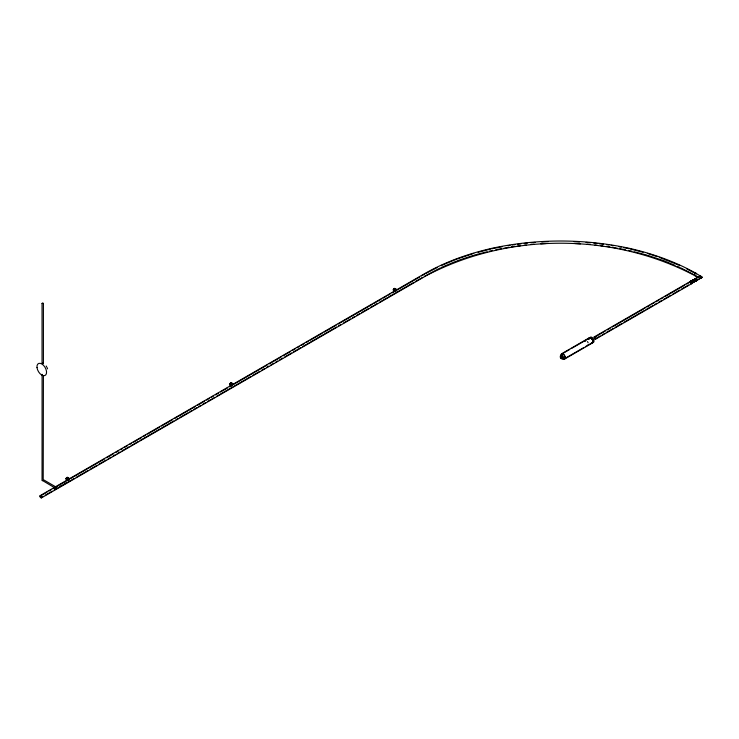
<?xml version="1.0" encoding="UTF-8"?>
<svg xmlns="http://www.w3.org/2000/svg" width="739" height="739" viewBox="0 0 739 739"><rect width="100%" height="100%" fill="white"/><g stroke="black" fill="none" stroke-linecap="round" stroke-linejoin="round"><path stroke-width="1.11" d="M43.407 375.56L43.204 479.574L56.57 487.352M43.407 363.477L43.407 303.406L42.751 303.008L42.049 303.406L42.049 363.403L42.862 363.791L43.204 363.255M231.926 383.559C232.462 381.887 229.459 384.271 230.697 384.668M691.288 280.866C691.122 281.965 689.875 281.245 691.399 281.042C691.141 281.735 690.66 282.501 691.002 280.848M69.383 479.269L56.746 486.53M231.815 383.661L231.058 383.901L232.018 383.319M690.91 280.94L690.614 281.67L691.177 281.568A1.293 0.748 60 0 0 690.208 281.975C690.586 280.21 692.859 282.76 691.769 283.628L595.523 339.201M66.418 478.142C65.789 477.182 67.822 480.95 66.88 478.761M230.531 383.8C231.039 382.312 228.674 385.961 231.131 383.033M395.559 289.088C396.298 287.776 393.019 289.651 394.284 288.912M691.353 281.125C689.995 281.31 692.304 281.328 690.669 281.217M68.376 477.653L67.258 477.764L68.219 477.496L68.413 478.382L67.582 478.133L68.284 477.736M231.778 383.162L230.697 383.92L230.817 383.365M68.302 478.225L67.323 477.68L68.302 478.031M395.467 288.598L395.199 289.125L394.709 288.589M693.228 281.217L692.563 281.226A1.293 0.748 60 0 1 693.247 280.026L693.653 280.257L693.117 279.804M693.459 279.804L693.21 280.451L693.339 279.665M67.646 480.544L67.618 479.888M42.049 303.415L43.379 303.507M395.051 290.732L395.67 289.66L396.206 290.021L395.522 290.723L396.418 290.113A0.951 0.554 -60 0 0 395.864 289.614L395.153 289.79L395.642 289.559M54.344 487.685L55.397 487.962M692.776 282.252A1.293 0.748 60 0 0 693.958 282.049A1.293 0.748 60 0 0 692.997 280.312L693.487 279.582M395.051 290.63L395.347 289.919M230.679 384.686L230.078 384.317L230.614 383.393M67.415 477.745L68.108 477.8M231.168 383.753L231.03 383.098A0.951 0.554 -60 0 0 230.198 383.643A0.951 0.554 -60 0 0 230.023 384.733A0.951 0.554 -60 0 0 230.845 384.613M395.199 289.309C394.21 288.127 395.476 289.78 395.485 289.171M588.881 339.044C589.787 334.924 595.107 340.938 592.521 342.924L564.614 359.043M394.746 290.473C393.721 291.009 396.631 289.476 395.282 290.362M692.563 281.189L693.191 281.143M68.57 479.981L69.531 479.214M42.465 374.858L42.095 374.331L42.049 480.258L55.019 487.971M693.228 280.451L693.228 280.044A1.293 0.748 60 0 1 694.346 281.827A1.293 0.748 60 0 1 693.034 281.892M42.095 363.542L42.465 363.071M588.9 338.73C589.759 335.912 593.075 339.025 593.094 340.873C594.396 342.554 590.35 343.561 592.521 342.924M692.905 280.099L693.21 279.582M230.06 384.243L230.522 383.43M67.554 480.184L67.618 479.999M231.935 383.837L231.473 385.388L231.815 384.289M67.609 479.546L67.489 479.981M68.524 479.962L69.642 479.103M68.598 479.842L69.161 479.38M68.321 477.57L67.618 477.57L67.794 478.207M68.228 478.105L67.425 478.299L67.618 477.57M67.572 477.468L68.09 478.142L67.415 478.068M231.907 383.439L231.556 383.365M394.829 290.021A1.293 0.748 -60 0 1 393.388 290.427A1.293 0.748 -60 0 1 394.183 288.524A1.293 0.748 -60 0 1 395.134 289.291L395.411 288.69M396.076 290.824L396.501 290.288M691.288 281.383L690.716 281.476M698.42 277.458A0.933 0.757 -0.1 0 1 698.42 277.051L699.353 276.321A2.457 2.005 0 0 1 701.043 276.321M695.926 273.291L702.013 277.051A0.933 0.757 -0.1 0 1 702.013 277.458L695.565 281.208M692.997 279.859L693.468 279.481M55.758 487.906L56.284 487.047L55.213 486.955M394.7 288.94L395.439 288.894L394.765 288.866M698.42 277.051L699.851 276.22A2.54 2.088 0 0 1 700.581 276.21L702.013 277.051M702.013 277.458L701.08 278.187A2.457 2.005 0 0 1 699.556 278.233L699.851 278.289A2.522 2.069 0 0 0 700.932 278.233L701.514 278.003M66.732 478.105L66.584 479.038L66.704 477.874A0.951 0.554 -60 0 1 67.572 477.764L68.071 477.921M232.397 384.973L232.166 385.416L232.434 384.908M66.676 478.124L66.575 479.177M701.376 277.531L700.914 277.855L701.422 277.467M693.422 280.127L693.348 280.22M68.145 478.798C68.173 480.045 67.849 477.902 68.09 478.401A1.293 0.748 -60 0 1 69.226 478.983A1.025 0.591 -60 0 0 68.45 478.586L68.939 478.835L68.404 478.678A0.951 0.554 -60 0 0 67.896 480.008M233.256 384.613L267.241 365.001M595.311 337.815L595.311 338.758L595.301 337.797M69.023 479.417L68.764 479.944L69.087 479.343M230.402 383.578L230.198 384.197M56.293 487.574L54.834 488.017M595.311 338.758L595.283 337.852L595.311 338.841M395.864 290.815L396.501 290.409M698.521 276.848L698.918 276.506L694.678 278.954M395.919 290.76L396.418 290.445M47.084 492.1L40.303 496.054L41.301 497.495L41.07 496.183L40.22 496.368L41.162 497.541L43.287 496.349M41.292 497.504L41.292 496.479L40.405 495.961M395.106 290.852A0.951 0.554 -60 0 1 395.661 289.743L396.52 290.067A1.293 0.748 -60 0 0 395.965 289.134A1.293 0.748 -60 0 0 394.829 290.178L394.487 290.067M594.322 337.4L605.343 331.007M232.406 385.121L229.478 386.802M231.76 384.234L231.556 384.298M394.414 290.141L394.802 290.122A1.293 0.748 -60 0 0 394.968 291.462M693.145 280.238L693.625 279.832M395.448 289.051L395.051 289.069M40.192 495.61L425.202 273.328C446.005 261.56 468.729 253.606 491.98 248.286L492.082 248.267C537.087 238.595 584.124 238.595 629.129 248.267L629.231 248.286C652.482 253.606 675.206 261.56 696.009 273.328M48.996 491.001L50.908 489.902M52.82 488.793L54.732 487.694M70.648 478.502L104.615 458.891M106.61 457.737L113.603 453.7M115.598 452.545L118.6 450.818M120.596 449.663L122.591 448.508M124.595 447.354L127.588 445.626M129.584 444.472L131.588 443.317M133.583 442.162L141.574 437.553M143.569 436.398L145.574 435.243M147.569 434.089L159.55 427.17M161.555 426.015L172.538 419.678M174.543 418.523L195.521 406.413M197.516 405.258L204.509 401.222M206.504 400.067L209.497 398.33M211.502 397.185L213.497 396.03M215.492 394.875L218.495 393.148M220.49 391.993L227.483 387.957M269.236 363.847L281.226 356.928M283.222 355.773L290.215 351.736M292.219 350.582L295.212 348.854M297.207 347.699L299.212 346.545M301.207 345.39L304.2 343.663M306.205 342.508L308.2 341.353M310.195 340.199L322.186 333.28M324.181 332.125L336.171 325.206M338.166 324.051L372.133 304.44M374.128 303.286L381.121 299.249M383.116 298.094L386.118 296.367M388.114 295.212L390.109 294.057M392.113 292.903L395.106 291.175M396.908 290.141L419.512 277.088M421.479 275.952L424.426 274.252M60.302 486.28L62.261 485.154M64.21 484.027L66.168 482.9M45.282 495.195L52.266 491.167M54.252 490.012L74.205 478.502M76.2 477.348L88.172 470.438M90.167 469.283L97.142 465.256M99.137 464.101L106.12 460.074M108.116 458.919L111.109 457.192M113.104 456.037L115.099 454.891M117.095 453.737L120.087 452.009M122.083 450.855L129.066 446.827M131.062 445.672L138.036 441.645M140.031 440.49L173.951 420.916M175.947 419.761L177.942 418.607M179.928 417.461L187.909 412.852M189.905 411.697L191.9 410.542M193.895 409.397L196.888 407.669M198.883 406.515L200.879 405.36M202.874 404.215L205.867 402.487M207.862 401.332L214.846 397.305M216.841 396.15L250.752 376.567M252.747 375.421L259.731 371.384M261.717 370.239L264.71 368.512M266.705 367.357L268.7 366.202M270.696 365.057L273.689 363.329M275.684 362.175L277.679 361.02M279.675 359.875L282.667 358.147M284.663 356.992L291.646 352.965M293.642 351.81L300.625 347.773M302.62 346.628L336.531 327.044M338.527 325.899L340.522 324.744M343.515 323.017L350.489 318.989M352.485 317.835L354.48 316.68M356.475 315.525L359.468 313.798M361.463 312.652L368.447 308.616M370.442 307.47L377.426 303.433M379.421 302.288L413.332 282.704M415.327 281.55L422.311 277.522M424.306 276.368L440.084 268.054M41.467 497.864A1.293 0.748 60 0 0 41.116 495.878A1.293 0.748 60 0 0 39.952 496.451A1.293 0.748 60 0 0 41.467 497.864L426.505 275.573C508.386 232.443 612.816 232.443 694.706 275.573M561.603 353.787L589.519 337.668M561.769 354.073L569.741 349.464M571.737 348.318L589.685 337.954M594.221 336.947L690.475 281.383M607.329 329.862L610.303 328.134M612.289 326.989L645.036 308.089M647.013 306.944L649.997 305.225M651.983 304.08L653.96 302.935M655.946 301.789L658.929 300.071M660.906 298.925L662.892 297.78M664.878 296.625L684.72 285.171M686.707 284.025L689.69 282.307M695.815 278.769L697.57 277.753M596.308 338.268L600.28 335.977M602.257 334.832L604.243 333.686M606.229 332.541L613.176 328.532M615.162 327.386L622.109 323.377M624.095 322.232L643.937 310.777M645.923 309.623L652.87 305.613M654.856 304.468L656.832 303.323M658.818 302.177L661.802 300.459M663.779 299.313L670.726 295.304M672.712 294.159L679.658 290.15M681.644 289.004L688.591 284.995M700.221 278.28L695.732 280.857M695.926 281.217L696.184 280.081L695.362 279M564.448 358.757L583.385 347.82M585.38 346.665L592.364 342.637M69.115 478.927L68.247 479.99L69.115 478.927A0.951 0.554 -60 0 0 68.607 478.549L68.505 478.604A1.025 0.591 -60 0 0 67.831 479.99M425.405 273.679L437.303 267.5M68.219 478.65L67.822 478.77M691.159 281.845L691.741 282.732L691.316 283.305M441.294 265.523L456.471 259.158L473.801 253.375M441.072 267.536L456.148 261.218M231.723 383.68L231.178 383.292L231.741 383.329M67.6 478.041L68.154 477.634M690.937 281.771L691.732 282.667L691.288 283.296M457.155 260.793L473.302 255.408M394.118 290.298L394.146 290.372M691.769 283.628L690.882 283.388A1.293 0.748 60 0 0 692.018 283.231A1.293 0.748 60 0 0 691.214 281.504M56.072 486.964L56.672 487.389M55.49 486.844L56.358 487.26M67.72 478.392L68.127 478.429A1.293 0.748 -60 0 0 67.628 480.341M695.039 279.25L694.734 279.73L695.066 279.25M478.105 252.276L491.01 248.96M474.373 255.057L487.195 251.759M489.329 251.205L492.47 250.401M492.082 248.683L502.215 246.78M395.217 289.004L395.3 289.152M507.813 245.727L510.049 245.311M495.814 249.773L501.375 248.729M503.601 248.313L509.171 247.269M42.714 480.646L42.243 480.59M42.991 363.773L42.465 363.754M512.256 244.96L515.517 244.563M517.688 244.295L520.949 243.898M524.21 243.501L527.461 243.094M511.397 246.854L514.834 246.429M517.124 246.152L520.561 245.727M523.997 245.302L526.279 245.025M530.722 242.697L535.147 242.429M541.77 242.022L548.403 241.625M530.861 244.461L534.158 244.258M540.763 243.861L546.26 243.528M573.917 241.69L579.441 242.022M586.064 242.429L590.489 242.697M574.951 243.528L580.448 243.861M587.052 244.258L590.35 244.461M593.75 243.094L597.001 243.501M599.181 243.768L603.523 244.295M606.784 244.701L608.954 244.96M594.923 245.025L597.214 245.302M600.65 245.727L602.941 246.004M606.377 246.429L609.814 246.854M230.633 383.153C229.302 384.714 229.423 383.292 230.919 383.402M611.162 245.311L613.398 245.727M618.996 246.78L621.231 247.196M623.467 247.611L629.12 248.683M612.04 247.269L617.61 248.313M619.836 248.729L625.397 249.773M628.741 250.401L631.882 251.205M630.201 248.96L643.106 252.276M634.016 251.759L646.837 255.057M647.41 253.375L657.156 256.627M659.327 257.348L679.917 265.523M647.909 255.408L664.056 260.793L675.113 265.43M394.866 289.106L394.875 288.635M394.829 289.725L395.291 289.771L394.709 289.679M677.118 266.271L680.139 267.536M686.882 269.042L695.805 273.679M681.127 268.054L692.942 274.197M394.802 288.82L395.42 289.023M231.178 383.292L231.787 383.495M694.909 275.222L697.561 276.746M694.642 275.527L697.265 277.042M692.97 280.284L693.09 280.349A1.293 0.748 60 0 0 692.157 281.116M46.197 366.017L46.622 366.692M46.991 367.403L47.564 368.863M230.476 384.751L230.974 384.954L230.466 384.668M231.252 383.107L231.418 383.735M67.397 479.195A1.293 0.748 -60 0 1 66.131 479.352A1.293 0.748 -60 0 1 66.75 477.597L66.15 478.844L66.741 477.588A1.293 0.748 -60 0 1 67.896 477.782M67.009 479.241A0.951 0.554 -60 0 1 66.325 479.011A0.951 0.554 -60 0 1 66.759 477.884M231.603 385.767A1.025 0.591 -60 0 1 231.972 384.197C232.711 384.742 232.074 385.536 231.972 384.16A0.951 0.554 -60 0 0 231.621 385.684M232.868 384.649A1.025 0.591 -60 0 0 231.972 384.197L232.24 384.086A0.951 0.554 -60 0 1 232.813 384.705A1.293 0.748 -60 0 0 232.434 383.606A1.293 0.748 -60 0 0 231.252 384.539A1.293 0.748 -60 0 0 231.289 385.897M230.91 384.853A1.293 0.748 -60 0 1 229.746 384.843A1.293 0.748 -60 0 1 230.337 383.162A1.293 0.748 -60 0 1 231.492 383.199M395.06 290.815A1.025 0.591 -60 0 1 395.808 289.577A1.025 0.591 -60 0 1 396.51 290.048M394.571 290.03A0.951 0.554 -60 0 1 393.582 290.058M393.582 289.743A0.951 0.554 -60 0 1 394.22 288.783M694.466 279.776A1.293 0.748 60 0 1 695.177 278.917A1.293 0.748 60 0 1 696.258 280.395A1.293 0.748 60 0 1 695.491 281.189M695.593 275.333A1.293 0.748 -60 0 1 694.457 275.157A1.293 0.748 -60 0 1 695.279 273.439A1.293 0.748 -60 0 1 696.277 273.92M584.771 341.076A2.642 1.524 60 0 1 585.658 340.494M587.44 341.594A2.642 1.524 60 0 1 588.124 342.785M588.216 344.743A2.642 1.524 60 0 1 587.81 345.205M585.279 341.058A2.235 1.293 60 0 1 585.694 341.048M592.863 341.714A2.642 1.524 60 0 1 591.588 342.684A2.697 1.561 60 0 0 592.9 341.741M589.362 338.342A2.642 1.524 60 0 0 589.177 338.878A2.697 1.561 60 0 1 589.371 338.231M591.034 338.148A2.642 1.524 60 0 0 589.519 338.148A2.697 1.561 60 0 1 591.477 338.425A2.697 1.561 60 0 1 592.909 341.058M591.329 338.342A2.642 1.524 60 0 1 592.807 340.67M589.768 338.231A3.03 1.746 60 0 1 593.205 338.61A3.03 1.746 60 0 1 592.696 342.554M588.881 338.952A3.03 1.746 60 0 1 590.849 337.732A3.03 1.746 60 0 1 593.112 341.002A3.03 1.746 60 0 1 591.717 343.035M592.198 338.444A1.774 1.025 60 0 1 592.641 338.896A1.727 0.998 60 0 0 592.225 338.499M592.992 339.469A1.774 1.025 60 0 1 593.232 340.374M561.261 355.902A2.697 1.561 60 0 1 562.952 354.129A2.697 1.561 60 0 1 565.012 357.713A2.697 1.561 60 0 1 562.601 358.249M561.04 355.838A3.03 1.746 60 0 1 562.933 353.852A3.03 1.746 60 0 1 565.233 357.879A3.03 1.746 60 0 1 562.536 358.47M593.066 339.709A1.727 0.998 60 0 1 593.205 340.411M593.962 337.418A1.293 0.748 60 0 1 595.08 337.169A1.293 0.748 60 0 1 595.736 338.933A1.293 0.748 60 0 1 594.47 338.795M561.252 358.397A2.041 1.182 60 0 1 560.79 355.394A2.041 1.182 60 0 1 563.146 357.343A2.041 1.182 60 0 1 561.742 358.803M561.326 357.898A1.774 1.025 60 0 1 560.984 357.334M560.836 355.847A1.774 1.025 60 0 1 562.749 356.346A1.774 1.025 60 0 1 562.758 358.646M231.621 384.973L232.305 384.363L231.621 384.973M393.333 289.54C393.037 290.501 394.903 286.926 393.333 289.54M693.912 281.42L693.191 280.552L693.912 281.448M695.842 280.34L695.842 280.367M695.99 280.423L695.242 279.277L695.99 280.423M68.006 479.38L68.699 478.863L67.997 479.399M699.417 276.691L700.701 276.589A1.709 1.386 -0.1 0 0 699.731 276.589L699.417 276.691M37.005 367.579A6.808 3.926 60 0 0 44.765 375.578A6.808 3.926 60 0 0 43.518 365.343A6.808 3.926 60 0 0 37.005 367.579M560.374 357.196A1.229 0.711 60 0 0 561.788 358.591A1.229 0.711 60 0 0 561.511 356.725A1.229 0.711 60 0 0 560.374 357.196"/></g></svg>
